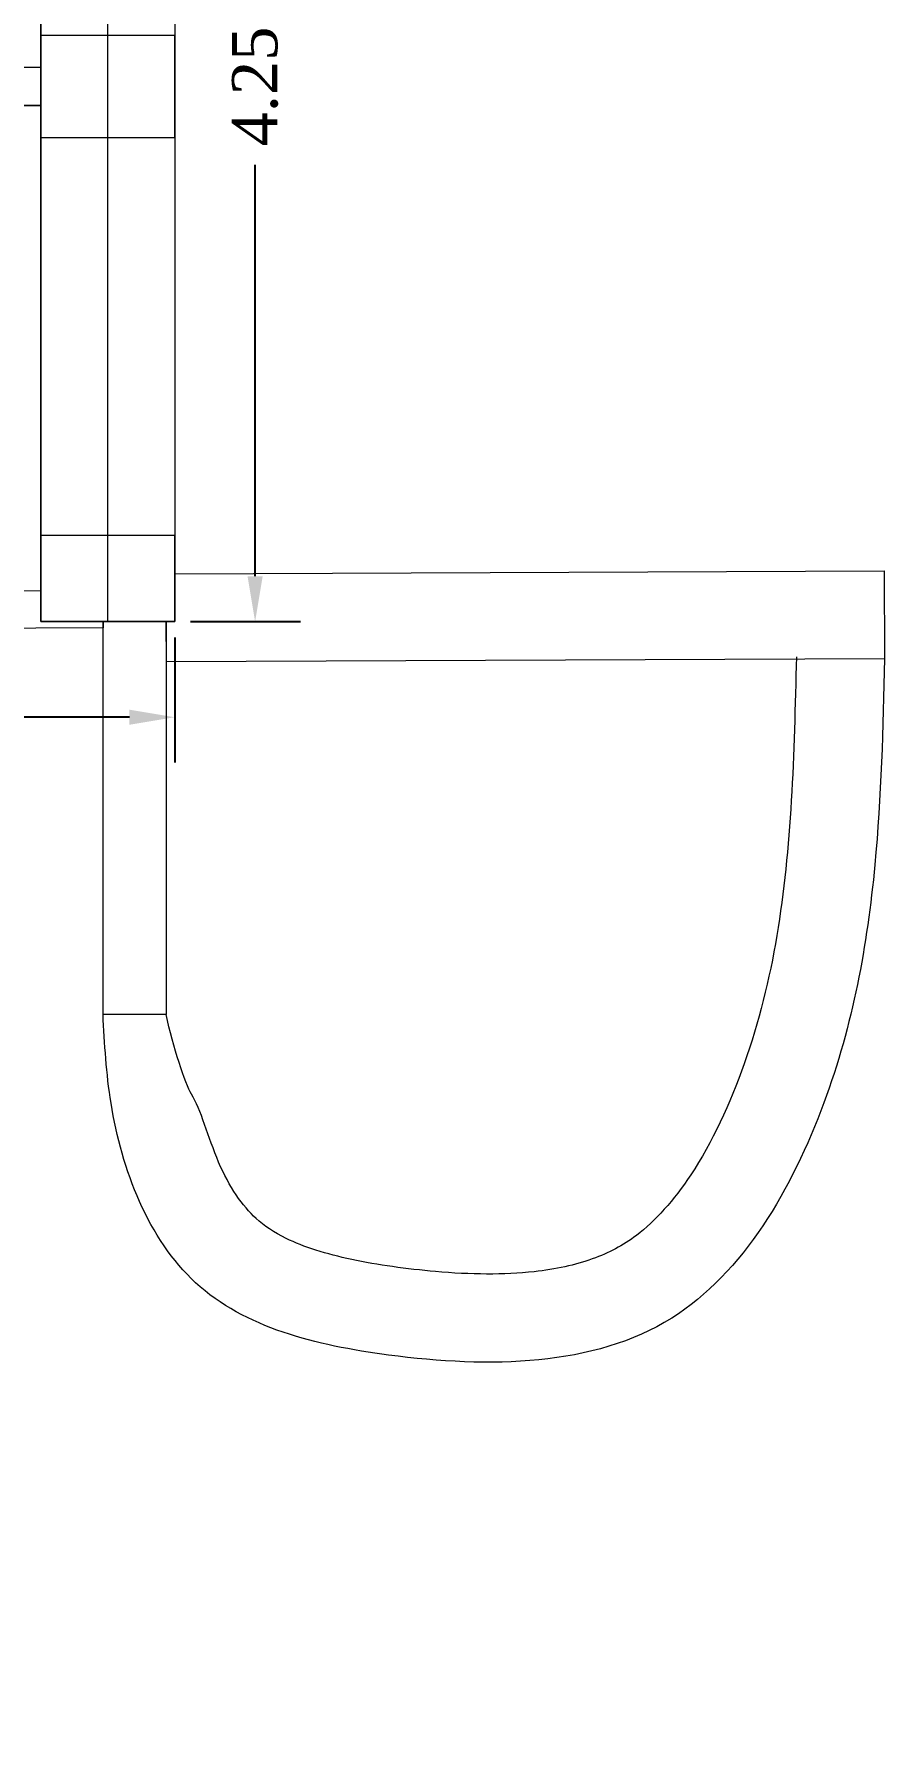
# Model space of a CAD drawing. Header units: millimetres. Extents: x -17502 to -16646, y 1856 to 2034.
# Drawn here: x -17234.84 to -17231.47, y 1864.12 to 1870.95 of the extents above; entities that cross this region are included whole.
import ezdxf

# ---------------------------------------------------------------- set-up
doc = ezdxf.new("R2010")
doc.units = ezdxf.units.MM
doc.layers.get('0').update_dxf_attribs({"lineweight": 9})
doc.layers.get('Defpoints').update_dxf_attribs({"lineweight": 9})
doc.styles.get("Standard").update_dxf_attribs({"font": 'times.ttf'})
doc.dimstyles.get("Standard").update_dxf_attribs({"dimtxt": 0.18, "dimasz": 0.18, "dimexe": 0.18, "dimexo": 0.0625, "dimgap": 0.09, "dimtad": 0, "dimtih": 1, "dimtoh": 1, "dimzin": 0, "dimdsep": 46, "dimtxsty": 'Standard', "dimcen": 0.09, "dimadec": 0, "dimazin": 0, "dimtfac": 1, "dimtofl": 0, "dimtmove": 0, "dimatfit": 3, "dimfxl": 1, "dimtolj": 1, "dimtzin": 0, "dimarcsym": 0})

# ---------------------------------------------------------------- blocks, each defined once
blk = doc.blocks.new('*D453')
at = {"color": 0, "lineweight": -2, "transparency": 16777216}
for p, q in [((-17234.2225, 1872.8722), (-17233.786, 1872.8722)), ((-17233.966, 1872.6922), (-17233.966, 1871.0595)), ((-17233.966, 1868.8034), (-17233.966, 1870.4361)), ((-17234.2225, 1868.6234), (-17233.786, 1868.6234))]:
    blk.add_line(p, q, dxfattribs=at)
at = {"color": 0, "lineweight": 9, "transparency": 16777216}
for points in [[(-17233.996, 1872.6922), (-17233.936, 1872.6922), (-17233.966, 1872.8722)], [(-17233.996, 1868.8034), (-17233.936, 1868.8034), (-17233.966, 1868.6234)]]:
    blk.add_solid(points, dxfattribs=at)
at = {"layer": 'Defpoints', "color": 0, "lineweight": 9, "transparency": 16777216}
for p in [(-17234.285, 1872.8722), (-17234.285, 1868.6234), (-17233.966, 1868.6234)]:
    blk.add_point(p, dxfattribs=at)
at = {"color": 0, "lineweight": 9, "transparency": 16777216, "insert": (-17233.966, 1870.7478), "char_height": 0.18, "attachment_point": 5, "rotation": 90}
blk.add_mtext('\\A1;4.25', dxfattribs=at)
blk = doc.blocks.new('*D454')
at = {"color": 0, "lineweight": -2, "transparency": 16777216}
for p, q in [((-17234.285, 1868.5609), (-17234.285, 1868.0639)), ((-17238.8426, 1868.5156), (-17238.8426, 1868.0639)), ((-17238.6626, 1868.2439), (-17236.7456, 1868.2439)), ((-17234.465, 1868.2439), (-17236.382, 1868.2439))]:
    blk.add_line(p, q, dxfattribs=at)
at = {"color": 0, "lineweight": 9, "transparency": 16777216}
for points in [[(-17238.6626, 1868.2139), (-17238.6626, 1868.2739), (-17238.8426, 1868.2439)], [(-17234.465, 1868.2139), (-17234.465, 1868.2739), (-17234.285, 1868.2439)]]:
    blk.add_solid(points, dxfattribs=at)
at = {"layer": 'Defpoints', "color": 0, "lineweight": 9, "transparency": 16777216}
for p in [(-17234.285, 1868.6234), (-17238.8426, 1868.5781), (-17238.8426, 1868.2439)]:
    blk.add_point(p, dxfattribs=at)
at = {"color": 0, "lineweight": 9, "transparency": 16777216, "insert": (-17236.5638, 1868.2439), "char_height": 0.18, "attachment_point": 5, "rotation": 90}
blk.add_mtext('\\A1;4.56', dxfattribs=at)

msp = doc.modelspace()

# ---------------------------------------------------------------- linework, layer by layer
at = {"lineweight": 9}
for points in [[(-17234.8167, 1868.6234), (-17234.8167, 1872.8722), (-17234.285, 1872.8722), (-17234.285, 1868.6234)], [(-17234.8167, 1870.5457), (-17234.285, 1870.5457), (-17234.285, 1870.9499), (-17234.8167, 1870.9499)], [(-17238.962, 1868.7275), (-17234.8167, 1868.747), (-17234.8167, 1870.6728), (-17241.6179, 1870.6728)], [(-17234.8167, 1868.6234), (-17234.285, 1868.6234), (-17234.285, 1868.9656), (-17234.8167, 1868.9656)], [(-17234.8167, 1868.747), (-17234.8167, 1868.6234), (-17234.5696, 1868.6234), (-17234.5696, 1868.5982), (-17238.8426, 1868.5781), (-17238.9629, 1859.4455), (-17239.1129, 1859.4431), (-17238.9906, 1868.7274), (-17234.8167, 1868.747)]]:
    msp.add_lwpolyline(points, close=True, dxfattribs=at)
for points in [[(-17234.5509, 1868.6234), (-17234.5509, 1872.8722)], [(-17235.0473, 1872.8238), (-17234.8167, 1872.8238), (-17234.8167, 1870.8228), (-17241.7543, 1870.8228), (-17242.3019, 1870.3943), (-17244.1116, 1871.7212), (-17244.0561, 1871.8437), (-17243.9982, 1872.0277), (-17243.9689, 1872.1987), (-17243.9612, 1872.3354), (-17243.9655, 1872.4503), (-17243.9881, 1872.612), (-17244.0268, 1872.7598), (-17244.0491, 1872.8238), (-17243.6056, 1872.8238)], [(-17242.0733, 1860.5942), (-17242.2249, 1870.2641), (-17241.7025, 1870.6728), (-17234.8167, 1870.6728), (-17234.8167, 1868.6234), (-17234.5696, 1868.6234), (-17234.5696, 1868.5982), (-17238.8426, 1868.5781), (-17238.9629, 1859.4455), (-17242.0546, 1859.397), (-17242.0635, 1859.9639)], [(-17234.285, 1868.813), (-17231.4696, 1868.8253), (-17231.4682, 1868.4753), (-17234.3182, 1868.464), (-17234.3188, 1868.6234)], [(-17234.3196, 1868.6234), (-17234.3196, 1867.064), (-17234.5696, 1867.064), (-17234.5696, 1868.6234)], [(-17234.5696, 1868.5982), (-17238.8426, 1868.5781), (-17238.9629, 1859.4455)], [(-17234.5696, 1868.5982), (-17238.8426, 1868.5781)]]:
    msp.add_lwpolyline(points, dxfattribs=at)
msp.add_open_spline([(-17231.8181, 1868.4836), (-17231.8228, 1868.289), (-17231.8274, 1868.0986), (-17231.8603, 1867.5438), (-17231.9073, 1867.2011), (-17232.0811, 1866.7102), (-17232.1535, 1866.5543), (-17232.3043, 1866.326), (-17232.3782, 1866.2438), (-17232.5064, 1866.1462), (-17232.5611, 1866.1172), (-17232.6958, 1866.0693), (-17232.7734, 1866.0523), (-17232.9777, 1866.0297), (-17233.1115, 1866.031), (-17233.3629, 1866.0533), (-17233.4805, 1866.0695), (-17233.6845, 1866.1126), (-17233.7733, 1866.1409), (-17233.8913, 1866.1988), (-17233.9304, 1866.225), (-17234.0159, 1866.3027), (-17234.0688, 1866.3797), (-17234.1527, 1866.5756), (-17234.1822, 1866.6893), (-17234.2446, 1866.7893), (-17234.2905, 1866.9361), (-17234.3196, 1867.064)], degree=3, knots=[0, 0, 0, 0, 0.581701, 0.581701, 1.745102, 1.745102, 2.297275, 2.297275, 2.73973, 2.73973, 3.059112, 3.059112, 3.378493, 3.378493, 3.818601, 3.818601, 4.172357, 4.172357, 4.526114, 4.526114, 4.775197, 4.775197, 5.195482, 5.195482, 5.615767, 5.615767, 5.923099, 5.923099, 5.923099, 5.923099], dxfattribs=at)
msp.add_spline([(-17231.4682, 1868.4753), (-17231.5068, 1867.6582), (-17231.7093, 1866.7126), (-17232.313, 1865.8585), (-17233.4365, 1865.712), (-17234.202, 1865.999), (-17234.5378, 1866.7116), (-17234.5696, 1867.064)], degree=3, dxfattribs=at)

# ---------------------------------------------------------------- dimensions: what is measured, and where the dimension line sits
for base, p1, p2, angle, picture, middle in [((-17233.966, 1868.6234), (-17234.285, 1872.8722), (-17234.285, 1868.6234), 90, '*D453', (-17233.966, 1870.7478)), ((-17238.8426, 1868.2439), (-17234.285, 1868.6234), (-17238.8426, 1868.5781), 180, '*D454', (-17236.5638, 1868.2439))]:
    dim = msp.add_linear_dim(base=base, p1=p1, p2=p2, angle=angle, dimstyle='Standard', dxfattribs=at)
    dim.commit()
    dim.dimension.update_dxf_attribs({"geometry": picture, "text_midpoint": middle})

doc.saveas('drawing.dxf')
